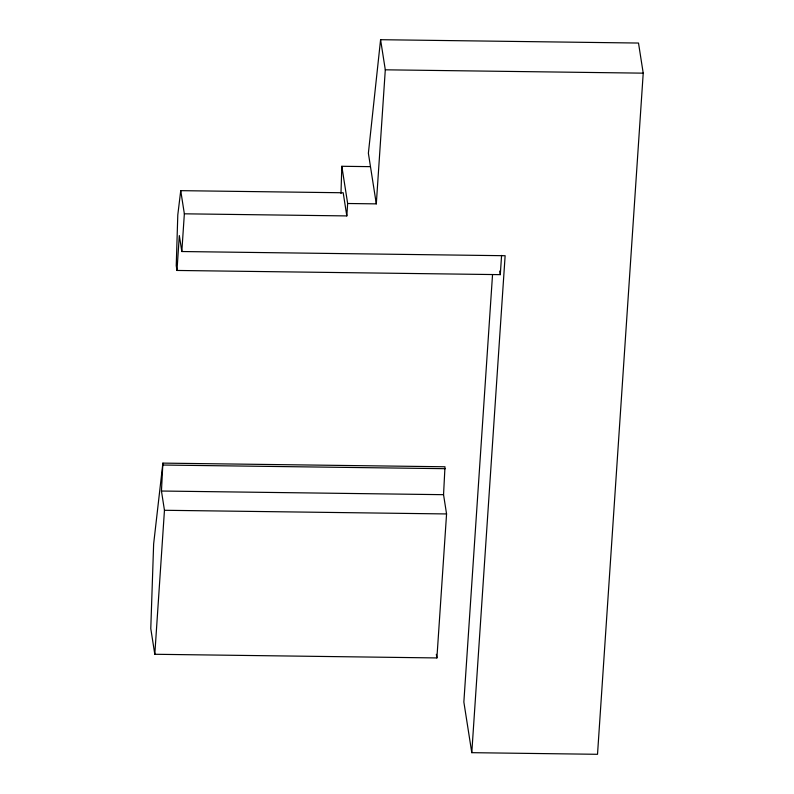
<?xml version="1.0" encoding="UTF-8"?>
<svg xmlns="http://www.w3.org/2000/svg" width="794" height="794" viewBox="0 0 794 794"><rect width="100%" height="100%" fill="white"/><g stroke="black" fill="none" stroke-linecap="round" stroke-linejoin="round"><path stroke-width="1.19" d="M340.983 193.488L341.827 166.283L370.48 166.651M154.8 654.276L164.457 510.284L161.45 491.029L162.889 463.12L444.987 466.773L443.548 494.682L446.565 513.946L436.899 657.938L154.8 654.276L150.781 628.59L153.639 543.94L162.889 463.12M501.58 255.4L500.289 274.645L176.983 270.456L179.325 235.57L181.826 251.529L505.133 255.718L471.785 752.672L597.515 754.3L643.219 73.157L638.505 43.045L380.584 39.7L368.376 153.222L376.306 203.869L347.653 203.502L341.827 166.283M181.826 251.529L184.357 213.814L180.734 190.659L343.197 192.763L346.819 215.918L184.357 213.814M346.819 215.918L347.653 203.502M376.306 203.869L385.298 69.812L380.584 39.7M492.528 274.764L463.855 702.025L471.785 752.672M180.734 190.659L177.796 214.916L176.238 265.672L176.983 270.456M385.298 69.812L643.219 73.157M163.187 465.036L445.295 468.688M161.45 491.029L443.548 494.682M164.457 510.284L446.565 513.946M499.734 271.052L500.289 274.645M436.333 654.306L436.899 657.938"/></g></svg>
